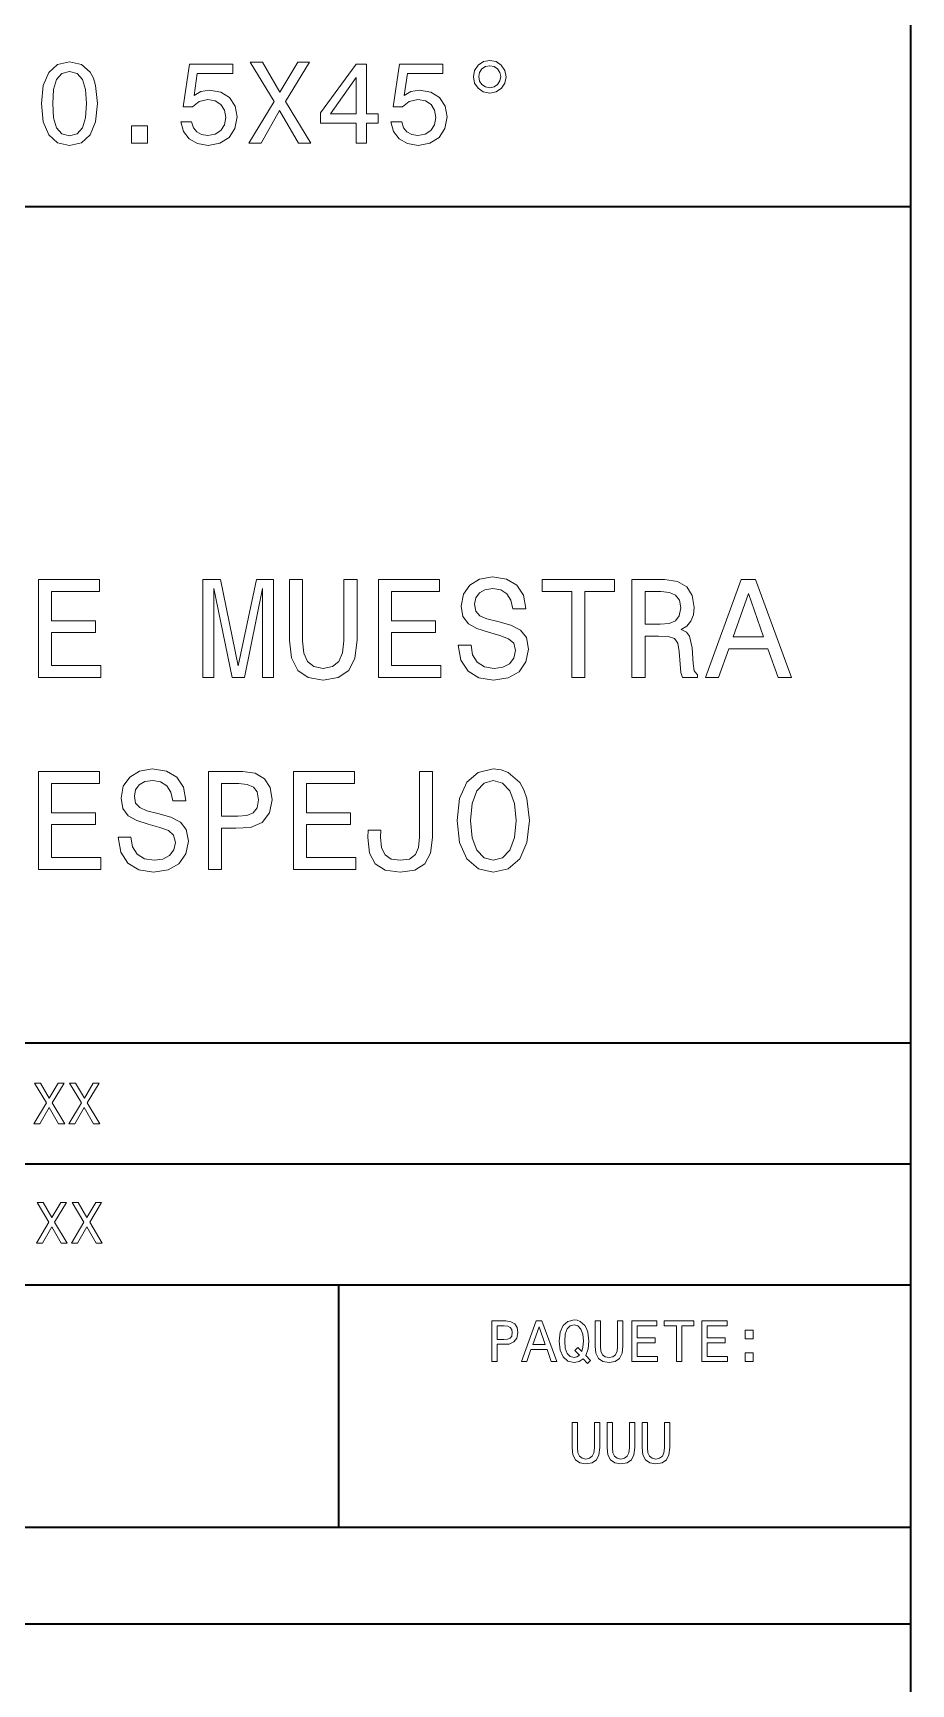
# Model space of a CAD drawing. Extents: x 11 to 831, y 11 to 585.
# Drawn here: x 754.3 to 831.3, y 155.5 to 300.3 of the extents above; entities that cross this region are included whole.
import ezdxf

# ---------------------------------------------------------------- set-up
doc = ezdxf.new("R2010")
doc.units = 0

msp = doc.modelspace()

# ---------------------------------------------------------------- linework, layer by layer
at = {"color": 7, "lineweight": 35}
for p, q in [((831.317627, 10.621877), (831.317627, 584.798035)), ((675.53009, 285.1091), (831.317627, 285.1091)), ((675.53009, 211.729416), (831.317627, 211.729416)), ((675.53009, 201.107529), (831.317627, 201.107529)), ((675.53009, 190.485657), (831.317627, 190.485657)), ((781.09729, 190.485657), (781.09729, 169.241898)), ((675.53009, 169.241898), (831.317627, 169.241898)), ((675.53009, 160.7444), (831.317627, 160.7444))]:
    msp.add_line(p, q, dxfattribs=at)
at = {"color": 7, "lineweight": 13}
for points in [[(755.06134, 294.124939), (755.214417, 292.52301), (755.69397, 291.380188), (756.459229, 290.686371), (757.520386, 290.461884), (758.57135, 290.686371), (759.336609, 291.380188), (759.80603, 292.52301), (759.969238, 294.124939), (759.80603, 295.716705), (759.612122, 296.349335), (759.336609, 296.86969), (758.57135, 297.563538), (757.520386, 297.798218), (756.459229, 297.563538), (755.69397, 296.859497), (755.214417, 295.716705)], [(756.040894, 294.124939), (756.122498, 295.359589), (756.377625, 296.247284), (756.836792, 296.76767), (757.520386, 296.951324), (758.193848, 296.76767), (758.653015, 296.247284), (758.908081, 295.359589), (758.989746, 294.124939), (758.908081, 292.880127), (758.653015, 291.992401), (758.193848, 291.472046), (757.520386, 291.298584), (756.836792, 291.472046), (756.377625, 291.992401), (756.122498, 292.880127)], [(767.274963, 292.512787), (767.499451, 291.676117), (767.999451, 291.023071), (768.73407, 290.614929), (769.672791, 290.461884), (770.703369, 290.645538), (771.50946, 291.145508), (772.019653, 291.941406), (772.213501, 292.961761), (772.040039, 293.910675), (771.550293, 294.655548), (770.785034, 295.135101), (769.795288, 295.308563), (769.029968, 295.186127), (768.438171, 294.849396), (768.723877, 296.757477), (771.825745, 296.757477), (771.825745, 297.594147), (768.040283, 297.594147), (767.479065, 293.839264), (768.295349, 293.839264), (768.887146, 294.318817), (769.642212, 294.492279), (770.295227, 294.380035), (770.795227, 294.053528), (771.111511, 293.553558), (771.223755, 292.910736), (771.111511, 292.267914), (770.785034, 291.767944), (770.285034, 291.45163), (769.642212, 291.339386), (769.10144, 291.410828), (768.683105, 291.645508), (768.376953, 292.012817), (768.223938, 292.512787)], [(773.24408, 290.665955), (774.31543, 290.665955), (775.937805, 293.533142), (777.590759, 290.665955), (778.672363, 290.665955), (776.458191, 294.308624), (778.560059, 297.757416), (777.529541, 297.757416), (775.968384, 295.135101), (774.437866, 297.757416), (773.366516, 297.757416), (775.458252, 294.298401)], [(782.651733, 290.665955), (783.570007, 290.665955), (783.570007, 292.420959), (784.5802, 292.420959), (784.5802, 293.237244), (783.570007, 293.237244), (783.570007, 297.594147), (782.641541, 297.594147), (779.539612, 293.318878), (779.539612, 292.420959), (782.651733, 292.420959)], [(785.702576, 292.512787), (785.927063, 291.676117), (786.427002, 291.023071), (787.161682, 290.614929), (788.100403, 290.461884), (789.130981, 290.645538), (789.937012, 291.145508), (790.447205, 291.941406), (790.641052, 292.961761), (790.467651, 293.910675), (789.977844, 294.655548), (789.212585, 295.135101), (788.222839, 295.308563), (787.457581, 295.186127), (786.865784, 294.849396), (787.151489, 296.757477), (790.253357, 296.757477), (790.253357, 297.594147), (786.467834, 297.594147), (785.906616, 293.839264), (786.7229, 293.839264), (787.314697, 294.318817), (788.069763, 294.492279), (788.722839, 294.380035), (789.222778, 294.053528), (789.539062, 293.553558), (789.651367, 292.910736), (789.539062, 292.267914), (789.212585, 291.767944), (788.712585, 291.45163), (788.069763, 291.339386), (787.528992, 291.410828), (787.110657, 291.645508), (786.804565, 292.012817), (786.651489, 292.512787)], [(794.375549, 297.920654), (793.814392, 297.808441), (793.355225, 297.502319), (793.049072, 297.043152), (792.93689, 296.481964), (793.038879, 295.920776), (793.345032, 295.471832), (793.804199, 295.16571), (794.375549, 295.053467), (794.94696, 295.16571), (795.395935, 295.482025), (795.702026, 295.930969), (795.81427, 296.481964), (795.691833, 297.043152), (795.385742, 297.502319), (794.926575, 297.808441)], [(794.375549, 297.451294), (794.753113, 297.36969), (795.059204, 297.165619), (795.263245, 296.859497), (795.34491, 296.492157), (795.263245, 296.114655), (795.059204, 295.79834), (794.753113, 295.584045), (794.375549, 295.512634), (793.987854, 295.584045), (793.681702, 295.79834), (793.477661, 296.104431), (793.40625, 296.492157), (793.477661, 296.859497), (793.691956, 297.165619), (793.998047, 297.36969)], [(780.396729, 293.237244), (782.651733, 296.410553), (782.651733, 293.237244)], [(762.958862, 290.665955), (764.367004, 290.665955), (764.367004, 292.186279), (762.958862, 292.186279)], [(754.80127, 243.773514), (760.251465, 243.773514), (760.251465, 244.813995), (755.940857, 244.813995), (755.940857, 247.724884), (759.780762, 247.724884), (759.780762, 248.752975), (755.940857, 248.752975), (755.940857, 251.329407), (760.152344, 251.329407), (760.152344, 252.369904), (754.80127, 252.369904)], [(769.219421, 243.773514), (770.173218, 243.773514), (770.173218, 251.577148), (771.783508, 243.773514), (772.848755, 243.773514), (774.446655, 251.577148), (774.446655, 243.773514), (775.412781, 243.773514), (775.412781, 252.369904), (773.901611, 252.369904), (772.316101, 244.78923), (770.742981, 252.369904), (769.219421, 252.369904)], [(776.8125, 247.04361), (776.985901, 245.49527), (777.530945, 244.392853), (778.44751, 243.761124), (779.772949, 243.538162), (781.085938, 243.761124), (782.002563, 244.392853), (782.547546, 245.48288), (782.733337, 247.04361), (782.733337, 252.369904), (781.58136, 252.369904), (781.58136, 246.981674), (781.46991, 245.928802), (781.135498, 245.173218), (780.565674, 244.727295), (779.772949, 244.578644), (778.955383, 244.727295), (778.38562, 245.173218), (778.051147, 245.916412), (777.952087, 246.981674), (777.952087, 252.369904), (776.8125, 252.369904)], [(784.62854, 243.773514), (790.078674, 243.773514), (790.078674, 244.813995), (785.768066, 244.813995), (785.768066, 247.724884), (789.607971, 247.724884), (789.607971, 248.752975), (785.768066, 248.752975), (785.768066, 251.329407), (789.979553, 251.329407), (789.979553, 252.369904), (784.62854, 252.369904)], [(792.729431, 246.610077), (791.602234, 246.610077), (791.849976, 245.297073), (792.469299, 244.330917), (793.423096, 243.748734), (794.711304, 243.538162), (795.987122, 243.736359), (796.940918, 244.281372), (797.547852, 245.136047), (797.770813, 246.263245), (797.585022, 247.278961), (797.064758, 247.935455), (796.222473, 248.368988), (795.095276, 248.69104), (794.12915, 248.926392), (793.497437, 249.198898), (793.138184, 249.595276), (793.026733, 250.2146), (793.138184, 250.772003), (793.460205, 251.193161), (793.955688, 251.478058), (794.636963, 251.577148), (795.330627, 251.453278), (795.875671, 251.118835), (796.234863, 250.561432), (796.408264, 249.805847), (797.535461, 249.805847), (797.535461, 249.830612), (797.33728, 250.994965), (796.755127, 251.862045), (795.838501, 252.407059), (794.599792, 252.59285), (793.484985, 252.407059), (792.61792, 251.88681), (792.060547, 251.08168), (791.862366, 250.041199), (792.023376, 249.112183), (792.49408, 248.480469), (793.237305, 248.059311), (794.252991, 247.737259), (795.256348, 247.452362), (796.011902, 247.179855), (796.470215, 246.783493), (796.631226, 246.139374), (796.482605, 245.48288), (796.098633, 244.987411), (795.516418, 244.67775), (794.760864, 244.578644), (793.918579, 244.714905), (793.274414, 245.111282), (792.865662, 245.755386)], [(801.573547, 243.773514), (802.713135, 243.773514), (802.713135, 251.329407), (805.314331, 251.329407), (805.314331, 252.369904), (798.959961, 252.369904), (798.959961, 251.329407), (801.573547, 251.329407)], [(806.837891, 243.773514), (807.989868, 243.773514), (807.989868, 247.402817), (809.166626, 247.402817), (810.033691, 247.365662), (810.578674, 247.192245), (810.875977, 246.783493), (810.999817, 246.052673), (811.061768, 244.937866), (811.136108, 244.207047), (811.284729, 243.773514), (812.585327, 243.773514), (812.585327, 244.008865), (812.300415, 244.355682), (812.201355, 244.999802), (812.114624, 246.387115), (811.904053, 247.415207), (811.619141, 247.737259), (811.173218, 247.97261), (811.668701, 248.282272), (812.015564, 248.71582), (812.238525, 249.260834), (812.312805, 249.917328), (812.139404, 250.957809), (811.643921, 251.738174), (810.826416, 252.208862), (809.711609, 252.369904), (806.837891, 252.369904)], [(813.291382, 243.773514), (814.430969, 243.773514), (815.335205, 246.3004), (818.766296, 246.3004), (819.670532, 243.773514), (820.8349, 243.773514), (817.68866, 252.382278), (816.425232, 252.382278)], [(809.389526, 251.317032), (810.145142, 251.242706), (810.677795, 251.007355), (811.012207, 250.573822), (811.123718, 249.892548), (810.999817, 249.174118), (810.665405, 248.740585), (810.095581, 248.517624), (809.315247, 248.455688), (807.989868, 248.455688), (807.989868, 251.317032)], [(815.731567, 247.353271), (817.056946, 251.143616), (818.382324, 247.353271)], [(754.80127, 226.931351), (760.251465, 226.931351), (760.251465, 227.971832), (755.940857, 227.971832), (755.940857, 230.882721), (759.780762, 230.882721), (759.780762, 231.910812), (755.940857, 231.910812), (755.940857, 234.487244), (760.152344, 234.487244), (760.152344, 235.52774), (754.80127, 235.52774)], [(762.902222, 229.767914), (761.775024, 229.767914), (762.022766, 228.45491), (762.64209, 227.488754), (763.595886, 226.90657), (764.884094, 226.695999), (766.159912, 226.894196), (767.113708, 227.439209), (767.720642, 228.293884), (767.943604, 229.421082), (767.757812, 230.436798), (767.237549, 231.093292), (766.395264, 231.526825), (765.268066, 231.848877), (764.301941, 232.084229), (763.670166, 232.356735), (763.310974, 232.753113), (763.199524, 233.372437), (763.310974, 233.92984), (763.633057, 234.350998), (764.128479, 234.635895), (764.809753, 234.734985), (765.503418, 234.611115), (766.048462, 234.276672), (766.407654, 233.719269), (766.581055, 232.963684), (767.708252, 232.963684), (767.708252, 232.988449), (767.510071, 234.152802), (766.927917, 235.019882), (766.011292, 235.564896), (764.772583, 235.750687), (763.657837, 235.564896), (762.79071, 235.044647), (762.233337, 234.239517), (762.035156, 233.199036), (762.196167, 232.27002), (762.66687, 231.638306), (763.410095, 231.217148), (764.425781, 230.895096), (765.429077, 230.610199), (766.184692, 230.337692), (766.643005, 229.94133), (766.804016, 229.297211), (766.655396, 228.640717), (766.271423, 228.145248), (765.689209, 227.835587), (764.933655, 227.736481), (764.09137, 227.872742), (763.447205, 228.269119), (763.038452, 228.913223)], [(769.702515, 226.931351), (770.842102, 226.931351), (770.842102, 230.560654), (772.10553, 230.560654), (773.381348, 230.622589), (774.397095, 231.056122), (775.053589, 231.898422), (775.27655, 233.050385), (775.103149, 234.115646), (774.607666, 234.896011), (773.790161, 235.366699), (772.675354, 235.52774), (769.702515, 235.52774)], [(777.171692, 226.931351), (782.621887, 226.931351), (782.621887, 227.971832), (778.311279, 227.971832), (778.311279, 230.882721), (782.151184, 230.882721), (782.151184, 231.910812), (778.311279, 231.910812), (778.311279, 234.487244), (782.522766, 234.487244), (782.522766, 235.52774), (777.171692, 235.52774)], [(788.220642, 229.780289), (788.133972, 228.863678), (787.87384, 228.231949), (787.341187, 227.847961), (786.523682, 227.736481), (785.718567, 227.847961), (785.185913, 228.207184), (784.876221, 228.838898), (784.789551, 229.755524), (784.814331, 230.374863), (783.699524, 230.374863), (783.674744, 229.743134), (783.823364, 228.36821), (784.331238, 227.414429), (785.210693, 226.881805), (786.511292, 226.695999), (787.7995, 226.881805), (788.678955, 227.414429), (789.186829, 228.35582), (789.347839, 229.730743), (789.347839, 235.52774), (788.220642, 235.52774)], [(791.503113, 231.229538), (791.726074, 229.297211), (792.370239, 227.872742), (793.373535, 226.993286), (794.686523, 226.695999), (795.987122, 226.993286), (797.002808, 227.872742), (797.634583, 229.297211), (797.869934, 231.229538), (797.634583, 233.149475), (797.362061, 233.92984), (797.002808, 234.573959), (795.987122, 235.453415), (795.367798, 235.676376), (794.686523, 235.763077), (793.361145, 235.453415), (792.357849, 234.586334), (791.726074, 233.161865)], [(792.692261, 231.229538), (792.828491, 232.728333), (793.237305, 233.83075), (793.869019, 234.499634), (794.686523, 234.734985), (795.491638, 234.499634), (796.123413, 233.818359), (796.532166, 232.715942), (796.680786, 231.229538), (796.532166, 229.730743), (796.123413, 228.628326), (795.491638, 227.959442), (794.686523, 227.736481), (793.869019, 227.959442), (793.237305, 228.628326), (792.828491, 229.718369)], [(772.365662, 234.474869), (773.108887, 234.400543), (773.65387, 234.165192), (773.975952, 233.731659), (774.087402, 233.050385), (773.963562, 232.331955), (773.629089, 231.898422), (773.059326, 231.675461), (772.278931, 231.613525), (770.842102, 231.613525), (770.842102, 234.474869)], [(754.380615, 204.628754), (754.91626, 204.628754), (755.727478, 206.062347), (756.553955, 204.628754), (757.094727, 204.628754), (755.987671, 206.450089), (757.038635, 208.174484), (756.523315, 208.174484), (755.742798, 206.863327), (754.977478, 208.174484), (754.441833, 208.174484), (755.487671, 206.444977)], [(757.451843, 204.628754), (757.987549, 204.628754), (758.798706, 206.062347), (759.625244, 204.628754), (760.166016, 204.628754), (759.058899, 206.450089), (760.109863, 208.174484), (759.594604, 208.174484), (758.814026, 206.863327), (758.048767, 208.174484), (757.513062, 208.174484), (758.55896, 206.444977)], [(754.603333, 194.159317), (755.138977, 194.159317), (755.950195, 195.592911), (756.776672, 194.159317), (757.317444, 194.159317), (756.210388, 195.980652), (757.261353, 197.705048), (756.746033, 197.705048), (755.965515, 196.39389), (755.200195, 197.705048), (754.664551, 197.705048), (755.710388, 195.97554)], [(757.674561, 194.159317), (758.210266, 194.159317), (759.021423, 195.592911), (759.8479, 194.159317), (760.388733, 194.159317), (759.281616, 195.980652), (760.332581, 197.705048), (759.817322, 197.705048), (759.036743, 196.39389), (758.271484, 197.705048), (757.735779, 197.705048), (758.781677, 195.97554)], [(794.546021, 183.776062), (795.015381, 183.776062), (795.015381, 185.270874), (795.535767, 185.270874), (796.061218, 185.296387), (796.479553, 185.474945), (796.75, 185.821869), (796.841797, 186.296341), (796.770386, 186.735092), (796.566284, 187.056503), (796.229614, 187.250366), (795.770447, 187.316681), (794.546021, 187.316681)], [(795.642883, 186.883041), (795.948975, 186.852432), (796.173462, 186.755493), (796.306091, 186.576935), (796.352051, 186.296341), (796.301025, 186.000427), (796.163269, 185.821869), (795.928589, 185.730042), (795.607178, 185.704529), (795.015381, 185.704529), (795.015381, 186.883041)], [(797.142822, 183.776062), (797.612183, 183.776062), (797.984619, 184.816818), (799.397766, 184.816818), (799.770203, 183.776062), (800.249756, 183.776062), (798.953918, 187.321793), (798.433533, 187.321793)], [(802.555786, 183.995438), (802.943542, 183.592392), (803.213928, 183.862793), (802.795593, 184.291336), (803.009827, 184.87294), (803.076172, 185.546371), (802.979248, 186.337143), (802.867004, 186.658554), (802.719055, 186.923859), (802.30072, 187.286072), (802.045593, 187.377914), (801.765015, 187.41362), (801.224243, 187.286072), (800.810974, 186.928955), (800.545715, 186.342255), (800.453857, 185.546371), (800.545715, 184.750504), (800.805908, 184.163803), (801.219116, 183.801575), (801.765015, 183.679123), (802.208862, 183.760757)], [(802.234375, 184.321945), (802.015015, 184.158691), (801.765015, 184.107681), (801.433411, 184.199509), (801.173218, 184.475006), (800.999756, 184.923965), (800.943604, 185.546371), (800.999756, 186.163681), (801.168091, 186.617752), (801.428284, 186.893234), (801.765015, 186.990173), (802.096619, 186.893234), (802.356812, 186.61264), (802.525146, 186.158585), (802.586426, 185.546371), (802.540466, 185.015793), (802.443542, 184.653564), (802.111938, 185.000488), (801.836426, 184.740295)], [(803.616943, 185.122925), (803.688354, 184.485214), (803.912842, 184.031143), (804.290405, 183.770966), (804.836304, 183.679123), (805.377075, 183.770966), (805.754578, 184.031143), (805.979065, 184.480103), (806.055603, 185.122925), (806.055603, 187.316681), (805.581116, 187.316681), (805.581116, 185.097412), (805.535217, 184.663773), (805.397461, 184.352554), (805.162781, 184.1689), (804.836304, 184.107681), (804.499573, 184.1689), (804.264893, 184.352554), (804.127136, 184.658661), (804.086304, 185.097412), (804.086304, 187.316681), (803.616943, 187.316681)], [(806.836182, 183.776062), (809.080933, 183.776062), (809.080933, 184.204605), (807.305542, 184.204605), (807.305542, 185.403519), (808.887085, 185.403519), (808.887085, 185.826965), (807.305542, 185.826965), (807.305542, 186.888138), (809.0401, 186.888138), (809.0401, 187.316681), (806.836182, 187.316681)], [(810.744141, 183.776062), (811.213501, 183.776062), (811.213501, 186.888138), (812.284851, 186.888138), (812.284851, 187.316681), (809.667664, 187.316681), (809.667664, 186.888138), (810.744141, 186.888138)], [(812.978699, 183.776062), (815.22345, 183.776062), (815.22345, 184.204605), (813.448059, 184.204605), (813.448059, 185.403519), (815.029602, 185.403519), (815.029602, 185.826965), (813.448059, 185.826965), (813.448059, 186.888138), (815.182678, 186.888138), (815.182678, 187.316681), (812.978699, 187.316681)], [(798.147888, 185.250473), (798.693726, 186.811615), (799.239624, 185.250473)], [(816.769287, 185.755554), (817.473328, 185.755554), (817.473328, 186.515717), (816.769287, 186.515717)], [(816.769287, 183.776062), (817.473328, 183.776062), (817.473328, 184.536224), (816.769287, 184.536224)], [(801.586914, 176.222977), (801.658386, 175.585266), (801.882812, 175.131195), (802.260376, 174.871017), (802.806274, 174.779175), (803.347046, 174.871017), (803.724609, 175.131195), (803.949036, 175.580154), (804.025574, 176.222977), (804.025574, 178.416733), (803.551147, 178.416733), (803.551147, 176.197464), (803.505188, 175.763824), (803.367432, 175.452606), (803.132751, 175.268951), (802.806274, 175.207733), (802.469543, 175.268951), (802.234863, 175.452606), (802.097107, 175.758713), (802.056274, 176.197464), (802.056274, 178.416733), (801.586914, 178.416733)], [(804.658203, 176.222977), (804.729614, 175.585266), (804.954102, 175.131195), (805.331665, 174.871017), (805.877502, 174.779175), (806.418335, 174.871017), (806.795837, 175.131195), (807.020325, 175.580154), (807.096863, 176.222977), (807.096863, 178.416733), (806.622375, 178.416733), (806.622375, 176.197464), (806.576477, 175.763824), (806.438721, 175.452606), (806.204041, 175.268951), (805.877502, 175.207733), (805.540833, 175.268951), (805.306152, 175.452606), (805.168396, 175.758713), (805.127563, 176.197464), (805.127563, 178.416733), (804.658203, 178.416733)], [(807.729492, 176.222977), (807.800903, 175.585266), (808.025391, 175.131195), (808.402893, 174.871017), (808.948792, 174.779175), (809.489563, 174.871017), (809.867126, 175.131195), (810.091553, 175.580154), (810.168091, 176.222977), (810.168091, 178.416733), (809.693665, 178.416733), (809.693665, 176.197464), (809.647705, 175.763824), (809.51001, 175.452606), (809.27533, 175.268951), (808.948792, 175.207733), (808.612061, 175.268951), (808.37738, 175.452606), (808.239624, 175.758713), (808.198853, 176.197464), (808.198853, 178.416733), (807.729492, 178.416733)]]:
    msp.add_lwpolyline(points, close=True, dxfattribs=at)

doc.saveas('drawing.dxf')
